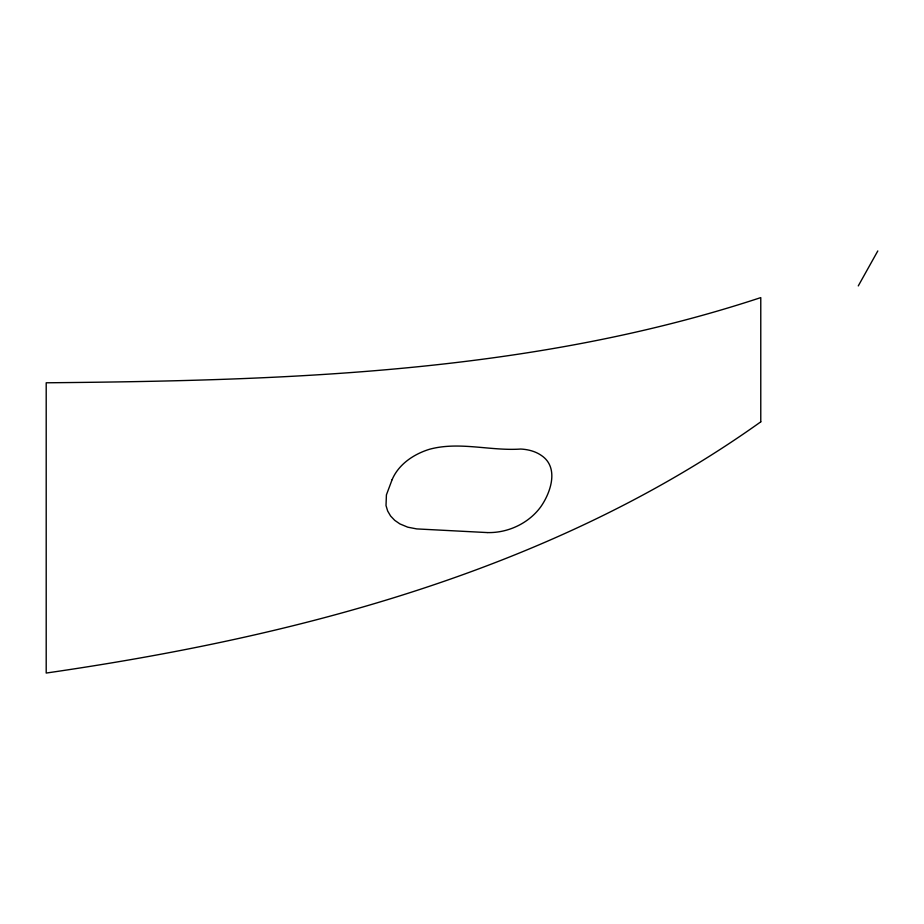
<?xml version="1.0" encoding="UTF-8"?>
<svg xmlns="http://www.w3.org/2000/svg" width="924" height="924" viewBox="0 0 924 924"><rect width="100%" height="100%" fill="white"/><g stroke="black" fill="none" stroke-linecap="round" stroke-linejoin="round"><path stroke-width="1.39" d="M392.111 479.683L386.417 494.871L386.013 505.555L387.664 511.018L390.586 515.996L394.71 520.327L399.896 523.908L407.75 527.177L416.701 528.909L487.237 532.571M392.134 479.625C398.671 464.183 413.871 454.088 429.452 449.283C459.17 441.164 490.529 451.166 520.709 449.041C528.031 449.411 535.458 451.293 541.51 455.544C559.366 467.636 550.716 492.804 540.552 507.103C528.424 523.527 507.784 533.079 487.456 532.582M877.8 250.947L858.269 285.92M760.775 421.841C552.09 570.697 296.731 636.798 46.2 673.053L46.2 382.79C286.07 380.561 530.93 373.412 760.775 297.609L760.775 421.841"/></g></svg>
